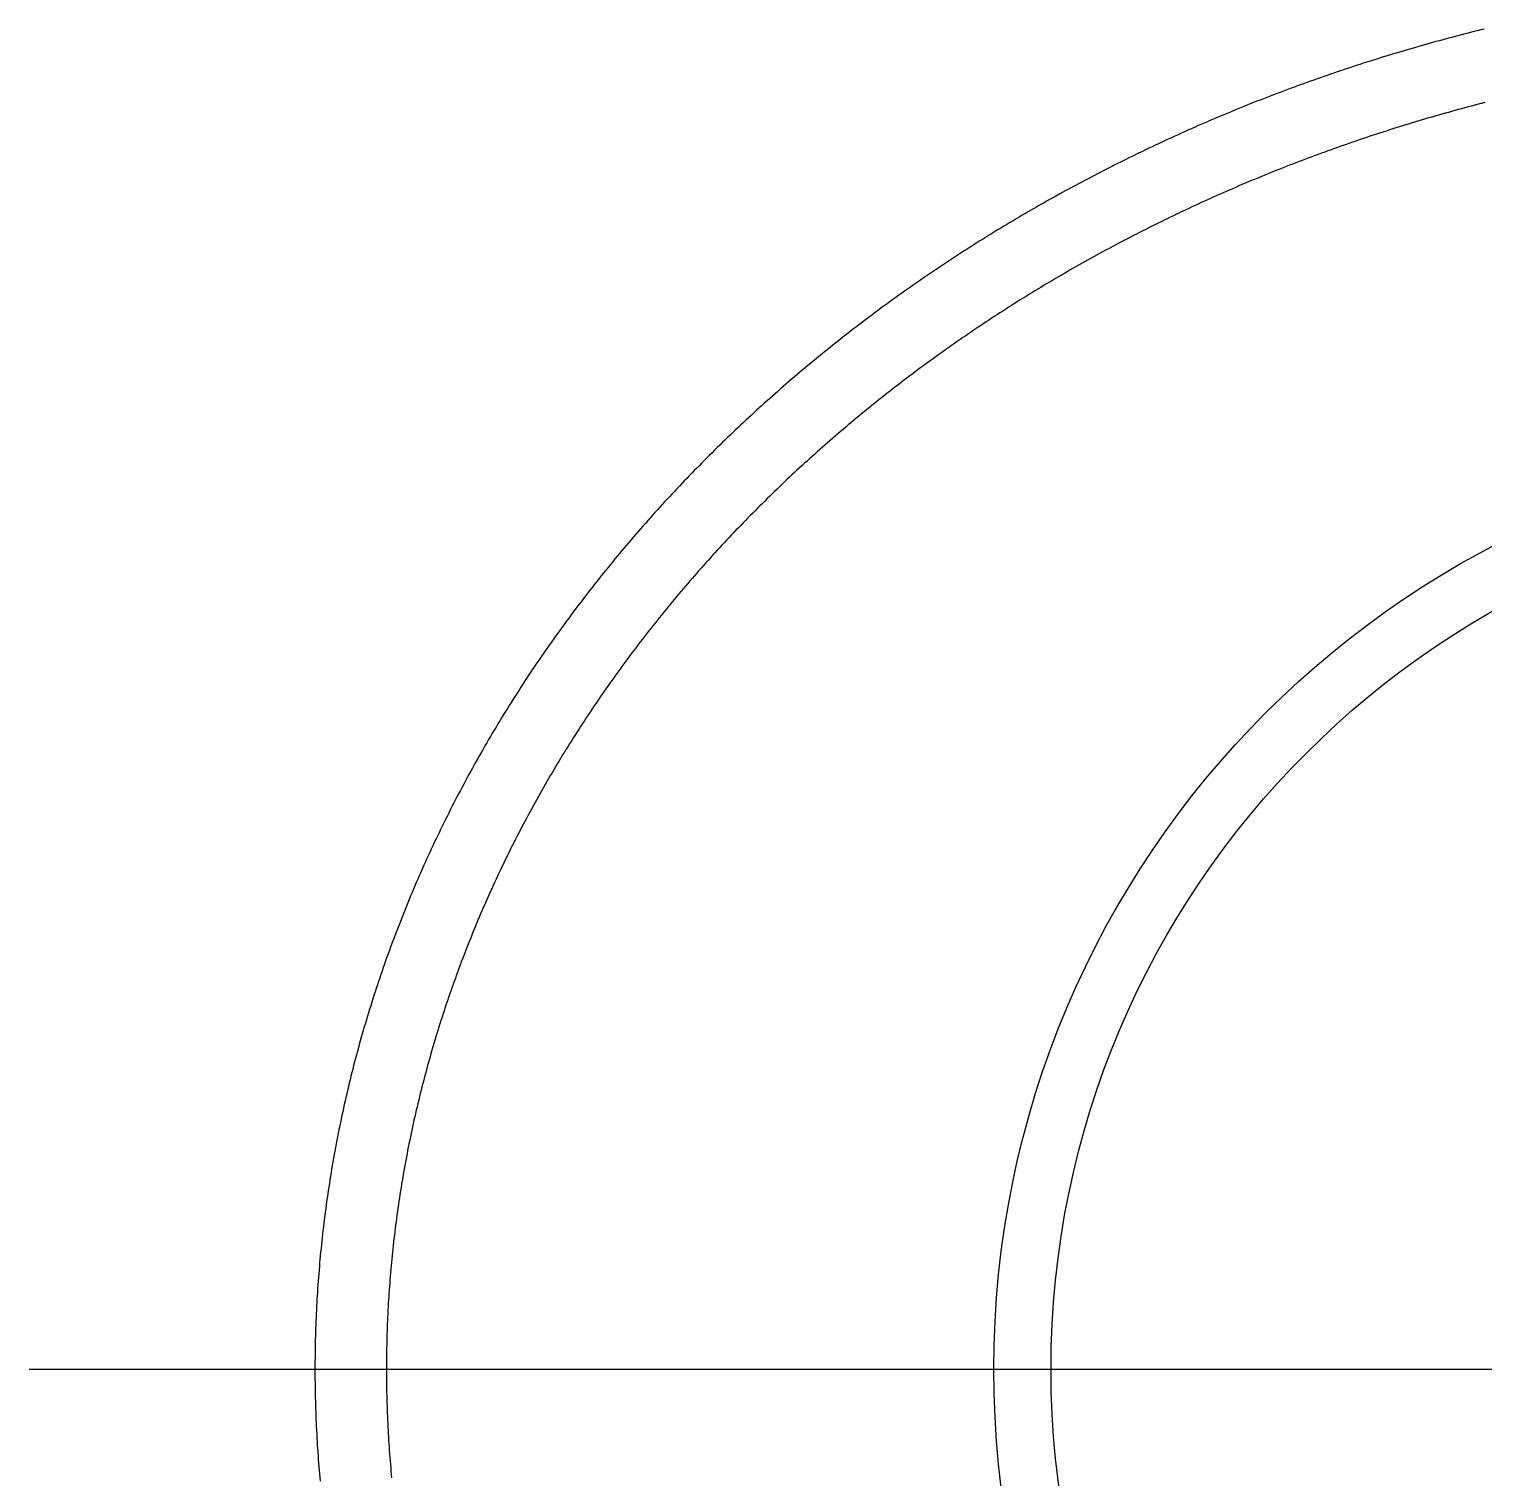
# Model space of a CAD drawing. Extents: x -10.3 to 82.1, y -16.9 to 72.8.
# Drawn here: x 55.56 to 65.74, y 60.14 to 70.28 of the extents above; entities that cross this region are included whole.
import ezdxf

# ---------------------------------------------------------------- set-up
doc = ezdxf.new("R2010")
doc.units = 0
doc.linetypes.add('CENTER', pattern=[50.8, 31.75, -6.35, 6.35, -6.35])
doc.layers.get('0').update_dxf_attribs({"linetype": 'CONTINUOUS'})
doc.layers.add('CENTER', color=1, linetype='CENTER')

msp = doc.modelspace()

# ---------------------------------------------------------------- linework, layer by layer
at = {"color": 7}
for points in [[(65.7445, 70.2801, 0), (65.7203, 70.2742, 0), (65.6962, 70.2682, 0), (65.672, 70.2621, 0), (65.6479, 70.256, 0), (65.6238, 70.2498, 0), (65.5996, 70.2436, 0), (65.5755, 70.2374, 0), (65.5514, 70.2311, 0), (65.5274, 70.2247, 0), (65.5033, 70.2183, 0), (65.4792, 70.2119, 0), (65.4552, 70.2054, 0), (65.4312, 70.1989, 0), (65.4071, 70.1923, 0), (65.3831, 70.1856, 0), (65.3591, 70.1789, 0), (65.3352, 70.1722, 0), (65.3112, 70.1654, 0), (65.2872, 70.1586, 0), (65.2633, 70.1517, 0), (65.2394, 70.1448, 0), (65.2155, 70.1378, 0), (65.1916, 70.1308, 0), (65.1677, 70.1238, 0), (65.1438, 70.1166, 0), (65.1199, 70.1095, 0), (65.0961, 70.1023, 0), (65.0722, 70.095, 0), (65.0484, 70.0877, 0), (65.0246, 70.0803, 0), (65.0008, 70.0729, 0), (64.9771, 70.0655, 0), (64.9533, 70.058, 0), (64.9295, 70.0504, 0), (64.9058, 70.0429, 0), (64.8821, 70.0352, 0), (64.8584, 70.0275, 0), (64.8347, 70.0198, 0), (64.811, 70.012, 0), (64.7874, 70.0042, 0), (64.7637, 69.9963, 0), (64.7401, 69.9884, 0), (64.7165, 69.9804, 0), (64.6929, 69.9724, 0), (64.6693, 69.9643, 0), (64.6457, 69.9562, 0), (64.6222, 69.948, 0), (64.5986, 69.9398, 0), (64.5751, 69.9315, 0), (64.5516, 69.9232, 0), (64.5281, 69.9148, 0), (64.5046, 69.9064, 0), (64.4812, 69.898, 0), (64.4577, 69.8895, 0), (64.4343, 69.8809, 0), (64.4109, 69.8723, 0), (64.3875, 69.8637, 0), (64.3641, 69.855, 0), (64.3407, 69.8462, 0), (64.3174, 69.8374, 0), (64.2941, 69.8286, 0), (64.2708, 69.8197, 0), (64.2475, 69.8107, 0), (64.2242, 69.8018, 0), (64.2009, 69.7927, 0), (64.1777, 69.7836, 0), (64.1544, 69.7745, 0), (64.1312, 69.7653, 0), (64.108, 69.7561, 0), (64.0849, 69.7468, 0), (64.0617, 69.7375, 0), (64.0386, 69.7281, 0), (64.0154, 69.7187, 0), (63.9923, 69.7092, 0), (63.9693, 69.6997, 0), (63.9462, 69.6902, 0), (63.9231, 69.6805, 0), (63.9001, 69.6709, 0), (63.8771, 69.6612, 0), (63.8541, 69.6514, 0), (63.8311, 69.6416, 0), (63.8082, 69.6317, 0), (63.7852, 69.6218, 0), (63.7623, 69.6119, 0), (63.7394, 69.6019, 0), (63.7165, 69.5918, 0), (63.6937, 69.5817, 0), (63.6708, 69.5716, 0), (63.648, 69.5614, 0), (63.6252, 69.5512, 0), (63.6024, 69.5409, 0), (63.5797, 69.5305, 0), (63.5569, 69.5201, 0), (63.5342, 69.5097, 0), (63.5115, 69.4992, 0), (63.4888, 69.4887, 0), (63.4662, 69.4781, 0), (63.4435, 69.4675, 0), (63.4209, 69.4568, 0), (63.3983, 69.4461, 0), (63.3757, 69.4353, 0), (63.3532, 69.4245, 0), (63.3307, 69.4136, 0), (63.3081, 69.4027, 0), (63.2856, 69.3917, 0), (63.2632, 69.3807, 0), (63.2407, 69.3696, 0), (63.2183, 69.3585, 0), (63.1959, 69.3473, 0), (63.1735, 69.3361, 0), (63.1511, 69.3249, 0), (63.1288, 69.3136, 0), (63.1065, 69.3022, 0), (63.0842, 69.2908, 0), (63.0619, 69.2793, 0), (63.0396, 69.2678, 0), (63.0174, 69.2563, 0), (62.9952, 69.2447, 0), (62.973, 69.233, 0), (62.9509, 69.2213, 0), (62.9287, 69.2096, 0), (62.9066, 69.1978, 0), (62.8845, 69.1859, 0), (62.8624, 69.174, 0), (62.8404, 69.1621, 0), (62.8184, 69.1501, 0), (62.7964, 69.1381, 0), (62.7744, 69.126, 0), (62.7524, 69.1139, 0), (62.7305, 69.1017, 0), (62.7086, 69.0894, 0), (62.6867, 69.0772, 0), (62.6649, 69.0648, 0), (62.6431, 69.0524, 0), (62.6213, 69.04, 0), (62.5995, 69.0275, 0), (62.5777, 69.015, 0), (62.556, 69.0024, 0), (62.5343, 68.9898, 0), (62.5126, 68.9772, 0), (62.491, 68.9644, 0), (62.4694, 68.9517, 0), (62.4478, 68.9389, 0), (62.4262, 68.926, 0), (62.4047, 68.9131, 0), (62.3832, 68.9001, 0), (62.3617, 68.8871, 0), (62.3402, 68.8741, 0), (62.3188, 68.861, 0), (62.2974, 68.8478, 0), (62.276, 68.8346, 0), (62.2547, 68.8214, 0), (62.2334, 68.8081, 0), (62.2121, 68.7948, 0), (62.1908, 68.7814, 0), (62.1696, 68.768, 0), (62.1484, 68.7545, 0), (62.1272, 68.7409, 0), (62.1061, 68.7274, 0), (62.085, 68.7137, 0), (62.0639, 68.7001, 0), (62.0428, 68.6864, 0), (62.0218, 68.6726, 0), (62.0008, 68.6588, 0), (61.9798, 68.6449, 0), (61.9589, 68.631, 0), (61.938, 68.6171, 0), (61.9171, 68.603, 0), (61.8963, 68.589, 0), (61.8755, 68.5749, 0), (61.8547, 68.5608, 0), (61.8339, 68.5466, 0), (61.8132, 68.5323, 0), (61.7925, 68.518, 0), (61.7719, 68.5037, 0), (61.7512, 68.4893, 0), (61.7307, 68.4749, 0), (61.7101, 68.4604, 0), (61.6896, 68.4459, 0), (61.6691, 68.4313, 0), (61.6486, 68.4167, 0), (61.6282, 68.4021, 0), (61.6078, 68.3874, 0), (61.5874, 68.3726, 0), (61.5671, 68.3578, 0), (61.5468, 68.343, 0), (61.5265, 68.3281, 0), (61.5063, 68.3131, 0), (61.4861, 68.2981, 0), (61.466, 68.2831, 0), (61.4458, 68.268, 0), (61.4257, 68.2529, 0), (61.4057, 68.2377, 0), (61.3857, 68.2225, 0), (61.3657, 68.2072, 0), (61.3457, 68.1919, 0), (61.3258, 68.1766, 0), (61.3059, 68.1612, 0), (61.2861, 68.1457, 0), (61.2663, 68.1302, 0), (61.2465, 68.1147, 0), (61.2267, 68.0991, 0), (61.207, 68.0835, 0), (61.1874, 68.0678, 0), (61.1677, 68.052, 0), (61.1481, 68.0363, 0), (61.1286, 68.0205, 0), (61.1091, 68.0046, 0), (61.0896, 67.9887, 0), (61.0701, 67.9727, 0), (61.0507, 67.9567, 0), (61.0313, 67.9407, 0), (61.012, 67.9246, 0), (60.9927, 67.9084, 0), (60.9734, 67.8923, 0), (60.9542, 67.876, 0), (60.935, 67.8598, 0), (60.9159, 67.8434, 0), (60.8968, 67.8271, 0), (60.8777, 67.8107, 0), (60.8587, 67.7942, 0), (60.8397, 67.7777, 0), (60.8207, 67.7612, 0), (60.8018, 67.7446, 0), (60.7829, 67.7279, 0), (60.7641, 67.7113, 0), (60.7453, 67.6945, 0), (60.7266, 67.6778, 0), (60.7078, 67.6609, 0), (60.6892, 67.6441, 0), (60.6705, 67.6272, 0), (60.6519, 67.6102, 0), (60.6334, 67.5932, 0), (60.6148, 67.5762, 0), (60.5964, 67.5591, 0), (60.5779, 67.542, 0), (60.5595, 67.5248, 0), (60.5412, 67.5076, 0), (60.5229, 67.4903, 0), (60.5046, 67.473, 0), (60.4864, 67.4557, 0), (60.4682, 67.4383, 0), (60.45, 67.4208, 0), (60.4319, 67.4034, 0), (60.4139, 67.3858, 0), (60.3959, 67.3683, 0), (60.3779, 67.3506, 0), (60.3599, 67.333, 0), (60.342, 67.3153, 0), (60.3242, 67.2975, 0), (60.3064, 67.2797, 0), (60.2886, 67.2619, 0), (60.2709, 67.244, 0), (60.2532, 67.2261, 0), (60.2356, 67.2081, 0), (60.218, 67.1901, 0), (60.2005, 67.1721, 0), (60.183, 67.154, 0), (60.1655, 67.1358, 0), (60.1481, 67.1176, 0), (60.1307, 67.0994, 0), (60.1134, 67.0811, 0), (60.0961, 67.0628, 0), (60.0789, 67.0445, 0), (60.0617, 67.0261, 0), (60.0445, 67.0076, 0), (60.0274, 66.9891, 0), (60.0104, 66.9706, 0), (59.9934, 66.952, 0), (59.9764, 66.9334, 0), (59.9595, 66.9147, 0), (59.9426, 66.896, 0), (59.9258, 66.8773, 0), (59.909, 66.8585, 0), (59.8923, 66.8397, 0), (59.8756, 66.8208, 0), (59.8589, 66.8019, 0), (59.8423, 66.7829, 0), (59.8258, 66.7639, 0), (59.8093, 66.7449, 0), (59.7928, 66.7258, 0), (59.7764, 66.7066, 0), (59.76, 66.6875, 0), (59.7437, 66.6682, 0), (59.7275, 66.649, 0), (59.7112, 66.6297, 0), (59.6951, 66.6103, 0), (59.6789, 66.5909, 0), (59.6629, 66.5715, 0), (59.6468, 66.552, 0), (59.6309, 66.5325, 0), (59.6149, 66.513, 0), (59.599, 66.4934, 0), (59.5832, 66.4737, 0), (59.5674, 66.454, 0), (59.5517, 66.4343, 0), (59.536, 66.4145, 0), (59.5204, 66.3947, 0), (59.5048, 66.3749, 0), (59.4892, 66.355, 0), (59.4738, 66.335, 0), (59.4583, 66.3151, 0), (59.4429, 66.295, 0), (59.4276, 66.275, 0), (59.4123, 66.2549, 0), (59.3971, 66.2347, 0), (59.3819, 66.2145, 0), (59.3667, 66.1943, 0), (59.3517, 66.174, 0), (59.3366, 66.1537, 0), (59.3216, 66.1334, 0), (59.3067, 66.113, 0), (59.2918, 66.0925, 0), (59.277, 66.072, 0), (59.2622, 66.0515, 0), (59.2475, 66.031, 0), (59.2328, 66.0103, 0), (59.2182, 65.9897, 0), (59.2036, 65.969, 0), (59.1891, 65.9483, 0), (59.1747, 65.9275, 0), (59.1603, 65.9067, 0), (59.1459, 65.8859, 0), (59.1316, 65.865, 0), (59.1173, 65.844, 0), (59.1031, 65.823, 0), (59.089, 65.802, 0), (59.0749, 65.781, 0), (59.0609, 65.7599, 0), (59.0469, 65.7387, 0), (59.033, 65.7176, 0), (59.0191, 65.6963, 0), (59.0053, 65.6751, 0), (58.9915, 65.6538, 0), (58.9778, 65.6324, 0), (58.9641, 65.611, 0), (58.9505, 65.5896, 0), (58.937, 65.5681, 0), (58.9235, 65.5466, 0), (58.91, 65.5251, 0), (58.8967, 65.5035, 0), (58.8833, 65.4819, 0), (58.8701, 65.4602, 0), (58.8569, 65.4385, 0), (58.8437, 65.4168, 0), (58.8306, 65.395, 0), (58.8176, 65.3731, 0), (58.8046, 65.3513, 0), (58.7917, 65.3294, 0), (58.7788, 65.3074, 0), (58.766, 65.2855, 0), (58.7532, 65.2635, 0), (58.7405, 65.2414, 0), (58.7279, 65.2193, 0), (58.7153, 65.1972, 0), (58.7028, 65.175, 0), (58.6904, 65.1528, 0), (58.678, 65.1306, 0), (58.6656, 65.1083, 0), (58.6534, 65.086, 0), (58.6411, 65.0636, 0), (58.629, 65.0413, 0), (58.6169, 65.0188, 0), (58.6049, 64.9964, 0), (58.5929, 64.9739, 0), (58.581, 64.9513, 0), (58.5691, 64.9288, 0), (58.5573, 64.9062, 0), (58.5456, 64.8836, 0), (58.5339, 64.8609, 0), (58.5223, 64.8382, 0), (58.5108, 64.8154, 0), (58.4993, 64.7927, 0), (58.4879, 64.7699, 0), (58.4765, 64.747, 0), (58.4652, 64.7242, 0), (58.454, 64.7012, 0), (58.4428, 64.6783, 0), (58.4317, 64.6553, 0), (58.4207, 64.6323, 0), (58.4097, 64.6093, 0), (58.3988, 64.5862, 0), (58.3879, 64.5631, 0), (58.3771, 64.54, 0), (58.3664, 64.5168, 0), (58.3558, 64.4936, 0), (58.3452, 64.4704, 0), (58.3347, 64.4471, 0), (58.3242, 64.4238, 0), (58.3138, 64.4005, 0), (58.3035, 64.3771, 0), (58.2932, 64.3537, 0), (58.283, 64.3303, 0), (58.2729, 64.3069, 0), (58.2628, 64.2834, 0), (58.2528, 64.2599, 0), (58.2429, 64.2363, 0), (58.233, 64.2128, 0), (58.2232, 64.1892, 0), (58.2135, 64.1655, 0), (58.2038, 64.1419, 0), (58.1942, 64.1182, 0), (58.1847, 64.0945, 0), (58.1752, 64.0708, 0), (58.1658, 64.047, 0), (58.1565, 64.0232, 0), (58.1473, 63.9994, 0), (58.1381, 63.9755, 0), (58.1289, 63.9516, 0), (58.1199, 63.9277, 0), (58.1109, 63.9038, 0), (58.102, 63.8798, 0), (58.0932, 63.8558, 0), (58.0844, 63.8318, 0), (58.0757, 63.8078, 0), (58.0671, 63.7837, 0), (58.0585, 63.7596, 0), (58.05, 63.7355, 0), (58.0416, 63.7114, 0), (58.0332, 63.6872, 0), (58.0249, 63.663, 0), (58.0167, 63.6388, 0), (58.0086, 63.6146, 0), (58.0005, 63.5903, 0), (57.9925, 63.566, 0), (57.9846, 63.5417, 0), (57.9767, 63.5174, 0), (57.9689, 63.493, 0), (57.9612, 63.4687, 0), (57.9536, 63.4443, 0), (57.946, 63.4198, 0), (57.9385, 63.3954, 0), (57.931, 63.3709, 0), (57.9237, 63.3464, 0), (57.9164, 63.3219, 0), (57.9092, 63.2974, 0), (57.902, 63.2729, 0), (57.895, 63.2483, 0), (57.8879, 63.2237, 0), (57.881, 63.1991, 0), (57.8742, 63.1745, 0), (57.8674, 63.1498, 0), (57.8607, 63.1252, 0), (57.854, 63.1005, 0), (57.8475, 63.0758, 0), (57.841, 63.0511, 0), (57.8345, 63.0263, 0), (57.8282, 63.0016, 0), (57.8219, 62.9768, 0), (57.8157, 62.952, 0), (57.8096, 62.9272, 0), (57.8035, 62.9023, 0), (57.7976, 62.8775, 0), (57.7917, 62.8526, 0), (57.7858, 62.8278, 0), (57.7801, 62.8029, 0), (57.7744, 62.778, 0), (57.7688, 62.753, 0), (57.7632, 62.7281, 0), (57.7578, 62.7031, 0), (57.7524, 62.6782, 0), (57.7471, 62.6532, 0), (57.7418, 62.6282, 0), (57.7367, 62.6032, 0), (57.7316, 62.5781, 0), (57.7266, 62.5531, 0), (57.7217, 62.528, 0), (57.7168, 62.503, 0), (57.712, 62.4779, 0), (57.7073, 62.4528, 0), (57.7027, 62.4277, 0), (57.6981, 62.4025, 0), (57.6936, 62.3774, 0), (57.6892, 62.3523, 0), (57.6849, 62.3271, 0), (57.6806, 62.3019, 0), (57.6765, 62.2768, 0), (57.6723, 62.2516, 0), (57.6683, 62.2264, 0), (57.6644, 62.2012, 0), (57.6605, 62.1759, 0), (57.6567, 62.1507, 0), (57.653, 62.1255, 0), (57.6493, 62.1002, 0), (57.6457, 62.075, 0), (57.6422, 62.0497, 0), (57.6388, 62.0244, 0), (57.6355, 61.9991, 0), (57.6322, 61.9738, 0), (57.629, 61.9485, 0), (57.6259, 61.9232, 0), (57.6228, 61.8979, 0), (57.6199, 61.8726, 0), (57.617, 61.8472, 0), (57.6142, 61.8219, 0), (57.6114, 61.7965, 0), (57.6087, 61.7712, 0), (57.6062, 61.7458, 0), (57.6037, 61.7204, 0), (57.6012, 61.6951, 0), (57.5989, 61.6697, 0), (57.5966, 61.6443, 0), (57.5944, 61.6189, 0), (57.5922, 61.5935, 0), (57.5902, 61.5681, 0), (57.5882, 61.5427, 0), (57.5863, 61.5173, 0), (57.5845, 61.4918, 0), (57.5827, 61.4664, 0), (57.5811, 61.441, 0), (57.5795, 61.4155, 0), (57.578, 61.3901, 0), (57.5765, 61.3647, 0), (57.5752, 61.3392, 0), (57.5739, 61.3138, 0), (57.5727, 61.2883, 0), (57.5715, 61.2629, 0), (57.5705, 61.2374, 0), (57.5695, 61.212, 0), (57.5686, 61.1865, 0), (57.5678, 61.161, 0), (57.567, 61.1356, 0), (57.5663, 61.1101, 0), (57.5657, 61.0846, 0), (57.5652, 61.0592, 0), (57.5648, 61.0337, 0), (57.5644, 61.0082, 0), (57.5641, 60.9828, 0), (57.5639, 60.9573, 0), (57.5638, 60.9318, 0), (57.5637, 60.9064, 0), (57.5637, 60.8809, 0), (57.5638, 60.8554, 0), (57.564, 60.83, 0), (57.5643, 60.8045, 0), (57.5646, 60.779, 0), (57.565, 60.7535, 0), (57.5655, 60.7281, 0), (57.566, 60.7026, 0), (57.5666, 60.6771, 0), (57.5674, 60.6517, 0), (57.5681, 60.6262, 0), (57.569, 60.6007, 0), (57.5699, 60.5753, 0), (57.571, 60.5498, 0), (57.5721, 60.5244, 0), (57.5732, 60.4989, 0), (57.5745, 60.4734, 0), (57.5758, 60.448, 0), (57.5772, 60.4225, 0), (57.5787, 60.3971, 0), (57.5802, 60.3716, 0), (57.5819, 60.3462, 0), (57.5836, 60.3207, 0), (57.5854, 60.2953, 0), (57.5872, 60.2698, 0), (57.5892, 60.2444, 0), (57.5912, 60.2189, 0), (57.5933, 60.1935, 0), (57.5954, 60.168, 0), (57.5977, 60.1426, 0), (57.6, 60.1172, 0)], [(65.7479, 69.7655, 0), (65.7247, 69.7595, 0), (65.7016, 69.7535, 0), (65.6784, 69.7475, 0), (65.6553, 69.7414, 0), (65.6322, 69.7352, 0), (65.6091, 69.729, 0), (65.586, 69.7228, 0), (65.5629, 69.7165, 0), (65.5399, 69.7102, 0), (65.5168, 69.7038, 0), (65.4938, 69.6974, 0), (65.4708, 69.691, 0), (65.4478, 69.6844, 0), (65.4248, 69.6779, 0), (65.4018, 69.6713, 0), (65.3788, 69.6646, 0), (65.3559, 69.658, 0), (65.3329, 69.6512, 0), (65.31, 69.6444, 0), (65.2871, 69.6376, 0), (65.2642, 69.6307, 0), (65.2413, 69.6238, 0), (65.2184, 69.6168, 0), (65.1955, 69.6098, 0), (65.1727, 69.6028, 0), (65.1498, 69.5957, 0), (65.127, 69.5885, 0), (65.1042, 69.5813, 0), (65.0814, 69.5741, 0), (65.0586, 69.5668, 0), (65.0359, 69.5595, 0), (65.0131, 69.5521, 0), (64.9904, 69.5446, 0), (64.9677, 69.5372, 0), (64.945, 69.5297, 0), (64.9223, 69.5221, 0), (64.8996, 69.5145, 0), (64.877, 69.5068, 0), (64.8543, 69.4991, 0), (64.8317, 69.4914, 0), (64.8091, 69.4836, 0), (64.7865, 69.4758, 0), (64.7639, 69.4679, 0), (64.7413, 69.4599, 0), (64.7188, 69.452, 0), (64.6962, 69.4439, 0), (64.6737, 69.4359, 0), (64.6512, 69.4278, 0), (64.6287, 69.4196, 0), (64.6062, 69.4114, 0), (64.5838, 69.4032, 0), (64.5614, 69.3949, 0), (64.5389, 69.3865, 0), (64.5165, 69.3781, 0), (64.4941, 69.3697, 0), (64.4718, 69.3612, 0), (64.4494, 69.3527, 0), (64.4271, 69.3441, 0), (64.4047, 69.3355, 0), (64.3824, 69.3268, 0), (64.3601, 69.3181, 0), (64.3379, 69.3094, 0), (64.3156, 69.3006, 0), (64.2934, 69.2917, 0), (64.2712, 69.2828, 0), (64.249, 69.2739, 0), (64.2268, 69.2649, 0), (64.2046, 69.2559, 0), (64.1825, 69.2468, 0), (64.1603, 69.2377, 0), (64.1382, 69.2285, 0), (64.1161, 69.2193, 0), (64.094, 69.21, 0), (64.072, 69.2007, 0), (64.0499, 69.1913, 0), (64.0279, 69.1819, 0), (64.0059, 69.1725, 0), (63.9839, 69.163, 0), (63.962, 69.1535, 0), (63.94, 69.1439, 0), (63.9181, 69.1343, 0), (63.8962, 69.1246, 0), (63.8743, 69.1149, 0), (63.8524, 69.1051, 0), (63.8306, 69.0953, 0), (63.8088, 69.0854, 0), (63.787, 69.0755, 0), (63.7652, 69.0656, 0), (63.7434, 69.0556, 0), (63.7216, 69.0455, 0), (63.6999, 69.0354, 0), (63.6782, 69.0253, 0), (63.6565, 69.0151, 0), (63.6349, 69.0049, 0), (63.6132, 68.9946, 0), (63.5916, 68.9843, 0), (63.57, 68.9739, 0), (63.5484, 68.9635, 0), (63.5268, 68.953, 0), (63.5053, 68.9425, 0), (63.4838, 68.932, 0), (63.4623, 68.9214, 0), (63.4408, 68.9107, 0), (63.4193, 68.9, 0), (63.3979, 68.8893, 0), (63.3765, 68.8785, 0), (63.3551, 68.8677, 0), (63.3337, 68.8568, 0), (63.3124, 68.8459, 0), (63.291, 68.8349, 0), (63.2697, 68.8239, 0), (63.2484, 68.8129, 0), (63.2272, 68.8017, 0), (63.2059, 68.7906, 0), (63.1847, 68.7794, 0), (63.1635, 68.7682, 0), (63.1424, 68.7569, 0), (63.1212, 68.7455, 0), (63.1001, 68.7341, 0), (63.079, 68.7227, 0), (63.0579, 68.7112, 0), (63.0369, 68.6997, 0), (63.0158, 68.6881, 0), (62.9948, 68.6765, 0), (62.9738, 68.6649, 0), (62.9529, 68.6532, 0), (62.932, 68.6414, 0), (62.9111, 68.6296, 0), (62.8902, 68.6178, 0), (62.8693, 68.6059, 0), (62.8485, 68.594, 0), (62.8277, 68.582, 0), (62.8069, 68.57, 0), (62.7861, 68.5579, 0), (62.7654, 68.5458, 0), (62.7447, 68.5336, 0), (62.724, 68.5214, 0), (62.7034, 68.5091, 0), (62.6828, 68.4968, 0), (62.6622, 68.4845, 0), (62.6416, 68.4721, 0), (62.621, 68.4597, 0), (62.6005, 68.4472, 0), (62.58, 68.4347, 0), (62.5596, 68.4221, 0), (62.5391, 68.4095, 0), (62.5187, 68.3968, 0), (62.4984, 68.3841, 0), (62.478, 68.3714, 0), (62.4577, 68.3586, 0), (62.4374, 68.3457, 0), (62.4171, 68.3328, 0), (62.3969, 68.3199, 0), (62.3767, 68.3069, 0), (62.3565, 68.2939, 0), (62.3364, 68.2808, 0), (62.3162, 68.2677, 0), (62.2961, 68.2546, 0), (62.2761, 68.2414, 0), (62.2561, 68.2281, 0), (62.2361, 68.2149, 0), (62.2161, 68.2015, 0), (62.1961, 68.1881, 0), (62.1762, 68.1747, 0), (62.1563, 68.1612, 0), (62.1365, 68.1477, 0), (62.1167, 68.1342, 0), (62.0969, 68.1206, 0), (62.0771, 68.1069, 0), (62.0574, 68.0932, 0), (62.0377, 68.0795, 0), (62.018, 68.0657, 0), (61.9984, 68.0519, 0), (61.9788, 68.0381, 0), (61.9592, 68.0241, 0), (61.9397, 68.0102, 0), (61.9202, 67.9962, 0), (61.9007, 67.9822, 0), (61.8813, 67.9681, 0), (61.8619, 67.9539, 0), (61.8425, 67.9398, 0), (61.8231, 67.9255, 0), (61.8038, 67.9113, 0), (61.7846, 67.897, 0), (61.7653, 67.8826, 0), (61.7461, 67.8682, 0), (61.7269, 67.8538, 0), (61.7078, 67.8393, 0), (61.6887, 67.8248, 0), (61.6696, 67.8102, 0), (61.6506, 67.7956, 0), (61.6316, 67.781, 0), (61.6126, 67.7663, 0), (61.5937, 67.7515, 0), (61.5748, 67.7367, 0), (61.5559, 67.7219, 0), (61.5371, 67.707, 0), (61.5183, 67.6921, 0), (61.4995, 67.6772, 0), (61.4808, 67.6622, 0), (61.4621, 67.6471, 0), (61.4434, 67.6321, 0), (61.4248, 67.6169, 0), (61.4063, 67.6018, 0), (61.3877, 67.5865, 0), (61.3692, 67.5713, 0), (61.3507, 67.556, 0), (61.3323, 67.5406, 0), (61.3139, 67.5253, 0), (61.2955, 67.5098, 0), (61.2772, 67.4944, 0), (61.2589, 67.4788, 0), (61.2407, 67.4633, 0), (61.2225, 67.4477, 0), (61.2043, 67.4321, 0), (61.1861, 67.4164, 0), (61.1681, 67.4006, 0), (61.15, 67.3849, 0), (61.132, 67.3691, 0), (61.114, 67.3532, 0), (61.096, 67.3373, 0), (61.0781, 67.3214, 0), (61.0603, 67.3054, 0), (61.0424, 67.2894, 0), (61.0246, 67.2733, 0), (61.0069, 67.2572, 0), (60.9892, 67.2411, 0), (60.9715, 67.2249, 0), (60.9539, 67.2087, 0), (60.9363, 67.1924, 0), (60.9187, 67.1761, 0), (60.9012, 67.1597, 0), (60.8837, 67.1434, 0), (60.8663, 67.1269, 0), (60.8489, 67.1104, 0), (60.8315, 67.0939, 0), (60.8142, 67.0774, 0), (60.7969, 67.0608, 0), (60.7797, 67.0441, 0), (60.7625, 67.0274, 0), (60.7454, 67.0107, 0), (60.7283, 66.9939, 0), (60.7112, 66.9771, 0), (60.6942, 66.9603, 0), (60.6772, 66.9434, 0), (60.6602, 66.9265, 0), (60.6433, 66.9095, 0), (60.6265, 66.8925, 0), (60.6096, 66.8754, 0), (60.5929, 66.8583, 0), (60.5761, 66.8412, 0), (60.5594, 66.824, 0), (60.5428, 66.8068, 0), (60.5262, 66.7896, 0), (60.5096, 66.7723, 0), (60.4931, 66.7549, 0), (60.4766, 66.7376, 0), (60.4602, 66.7201, 0), (60.4438, 66.7027, 0), (60.4275, 66.6852, 0), (60.4112, 66.6677, 0), (60.3949, 66.6501, 0), (60.3787, 66.6325, 0), (60.3625, 66.6148, 0), (60.3464, 66.5971, 0), (60.3303, 66.5794, 0), (60.3143, 66.5616, 0), (60.2983, 66.5438, 0), (60.2823, 66.5259, 0), (60.2664, 66.508, 0), (60.2506, 66.4901, 0), (60.2347, 66.4721, 0), (60.219, 66.4541, 0), (60.2033, 66.436, 0), (60.1876, 66.4179, 0), (60.1719, 66.3998, 0), (60.1564, 66.3816, 0), (60.1408, 66.3634, 0), (60.1253, 66.3451, 0), (60.1099, 66.3269, 0), (60.0945, 66.3085, 0), (60.0791, 66.2901, 0), (60.0638, 66.2717, 0), (60.0485, 66.2533, 0), (60.0333, 66.2348, 0), (60.0181, 66.2163, 0), (60.003, 66.1977, 0), (59.9879, 66.1791, 0), (59.9729, 66.1604, 0), (59.9579, 66.1418, 0), (59.943, 66.123, 0), (59.9281, 66.1043, 0), (59.9133, 66.0855, 0), (59.8985, 66.0666, 0), (59.8837, 66.0477, 0), (59.869, 66.0288, 0), (59.8544, 66.0099, 0), (59.8398, 65.9909, 0), (59.8252, 65.9718, 0), (59.8107, 65.9528, 0), (59.7963, 65.9336, 0), (59.7819, 65.9145, 0), (59.7675, 65.8953, 0), (59.7532, 65.8761, 0), (59.7389, 65.8568, 0), (59.7247, 65.8375, 0), (59.7106, 65.8181, 0), (59.6964, 65.7988, 0), (59.6824, 65.7793, 0), (59.6684, 65.7599, 0), (59.6544, 65.7404, 0), (59.6405, 65.7209, 0), (59.6266, 65.7013, 0), (59.6128, 65.6817, 0), (59.5991, 65.662, 0), (59.5854, 65.6423, 0), (59.5717, 65.6226, 0), (59.5581, 65.6028, 0), (59.5445, 65.583, 0), (59.531, 65.5632, 0), (59.5176, 65.5433, 0), (59.5042, 65.5234, 0), (59.4908, 65.5035, 0), (59.4775, 65.4835, 0), (59.4643, 65.4634, 0), (59.4511, 65.4434, 0), (59.4379, 65.4233, 0), (59.4248, 65.4031, 0), (59.4118, 65.3829, 0), (59.3988, 65.3627, 0), (59.3859, 65.3425, 0), (59.373, 65.3222, 0), (59.3602, 65.3018, 0), (59.3474, 65.2815, 0), (59.3347, 65.2611, 0), (59.322, 65.2406, 0), (59.3094, 65.2202, 0), (59.2968, 65.1997, 0), (59.2843, 65.1791, 0), (59.2719, 65.1585, 0), (59.2595, 65.1379, 0), (59.2471, 65.1172, 0), (59.2348, 65.0965, 0), (59.2226, 65.0758, 0), (59.2104, 65.0551, 0), (59.1983, 65.0343, 0), (59.1862, 65.0134, 0), (59.1742, 64.9926, 0), (59.1623, 64.9717, 0), (59.1504, 64.9507, 0), (59.1385, 64.9298, 0), (59.1268, 64.9087, 0), (59.115, 64.8877, 0), (59.1034, 64.8666, 0), (59.0917, 64.8455, 0), (59.0802, 64.8244, 0), (59.0687, 64.8032, 0), (59.0573, 64.782, 0), (59.0459, 64.7608, 0), (59.0345, 64.7395, 0), (59.0233, 64.7182, 0), (59.0121, 64.6969, 0), (59.0009, 64.6755, 0), (58.9898, 64.6541, 0), (58.9788, 64.6327, 0), (58.9678, 64.6112, 0), (58.9569, 64.5897, 0), (58.9461, 64.5682, 0), (58.9353, 64.5466, 0), (58.9245, 64.525, 0), (58.9139, 64.5034, 0), (58.9032, 64.4818, 0), (58.8927, 64.4601, 0), (58.8822, 64.4384, 0), (58.8718, 64.4167, 0), (58.8614, 64.3949, 0), (58.8511, 64.3731, 0), (58.8408, 64.3513, 0), (58.8306, 64.3294, 0), (58.8205, 64.3075, 0), (58.8104, 64.2856, 0), (58.8004, 64.2636, 0), (58.7905, 64.2417, 0), (58.7806, 64.2197, 0), (58.7708, 64.1976, 0), (58.761, 64.1756, 0), (58.7514, 64.1535, 0), (58.7417, 64.1314, 0), (58.7322, 64.1092, 0), (58.7226, 64.0871, 0), (58.7132, 64.0649, 0), (58.7038, 64.0427, 0), (58.6945, 64.0204, 0), (58.6853, 63.9981, 0), (58.6761, 63.9758, 0), (58.667, 63.9535, 0), (58.6579, 63.9311, 0), (58.6489, 63.9087, 0), (58.64, 63.8863, 0), (58.6311, 63.8639, 0), (58.6223, 63.8414, 0), (58.6136, 63.819, 0), (58.6049, 63.7964, 0), (58.5963, 63.7739, 0), (58.5878, 63.7514, 0), (58.5793, 63.7288, 0), (58.5709, 63.7062, 0), (58.5625, 63.6835, 0), (58.5543, 63.6609, 0), (58.5461, 63.6382, 0), (58.5379, 63.6155, 0), (58.5298, 63.5928, 0), (58.5218, 63.57, 0), (58.5139, 63.5473, 0), (58.506, 63.5245, 0), (58.4982, 63.5017, 0), (58.4904, 63.4788, 0), (58.4828, 63.456, 0), (58.4751, 63.4331, 0), (58.4676, 63.4102, 0), (58.4601, 63.3873, 0), (58.4527, 63.3643, 0), (58.4454, 63.3414, 0), (58.4381, 63.3184, 0), (58.4309, 63.2954, 0), (58.4237, 63.2724, 0), (58.4167, 63.2493, 0), (58.4096, 63.2263, 0), (58.4027, 63.2032, 0), (58.3958, 63.1801, 0), (58.389, 63.157, 0), (58.3823, 63.1338, 0), (58.3756, 63.1107, 0), (58.369, 63.0875, 0), (58.3625, 63.0643, 0), (58.356, 63.0411, 0), (58.3496, 63.0179, 0), (58.3433, 62.9946, 0), (58.3371, 62.9714, 0), (58.3309, 62.9481, 0), (58.3248, 62.9248, 0), (58.3187, 62.9015, 0), (58.3127, 62.8782, 0), (58.3068, 62.8548, 0), (58.301, 62.8315, 0), (58.2952, 62.8081, 0), (58.2895, 62.7847, 0), (58.2839, 62.7613, 0), (58.2783, 62.7379, 0), (58.2728, 62.7144, 0), (58.2674, 62.691, 0), (58.262, 62.6675, 0), (58.2567, 62.644, 0), (58.2515, 62.6205, 0), (58.2464, 62.597, 0), (58.2413, 62.5735, 0), (58.2363, 62.55, 0), (58.2314, 62.5264, 0), (58.2265, 62.5029, 0), (58.2217, 62.4793, 0), (58.217, 62.4557, 0), (58.2124, 62.4321, 0), (58.2078, 62.4085, 0), (58.2033, 62.3849, 0), (58.1989, 62.3613, 0), (58.1945, 62.3376, 0), (58.1902, 62.314, 0), (58.186, 62.2903, 0), (58.1818, 62.2666, 0), (58.1778, 62.243, 0), (58.1737, 62.2193, 0), (58.1698, 62.1956, 0), (58.1659, 62.1719, 0), (58.1622, 62.1481, 0), (58.1584, 62.1244, 0), (58.1548, 62.1007, 0), (58.1512, 62.0769, 0), (58.1477, 62.0531, 0), (58.1443, 62.0294, 0), (58.1409, 62.0056, 0), (58.1376, 61.9818, 0), (58.1344, 61.958, 0), (58.1312, 61.9342, 0), (58.1281, 61.9104, 0), (58.1251, 61.8866, 0), (58.1222, 61.8628, 0), (58.1193, 61.8389, 0), (58.1165, 61.8151, 0), (58.1138, 61.7913, 0), (58.1112, 61.7674, 0), (58.1086, 61.7436, 0), (58.1061, 61.7197, 0), (58.1037, 61.6958, 0), (58.1013, 61.6719, 0), (58.099, 61.6481, 0), (58.0968, 61.6242, 0), (58.0946, 61.6003, 0), (58.0926, 61.5764, 0), (58.0906, 61.5525, 0), (58.0886, 61.5286, 0), (58.0868, 61.5047, 0), (58.085, 61.4808, 0), (58.0833, 61.4568, 0), (58.0816, 61.4329, 0), (58.08, 61.409, 0), (58.0785, 61.3851, 0), (58.0771, 61.3611, 0), (58.0758, 61.3372, 0), (58.0745, 61.3132, 0), (58.0733, 61.2893, 0), (58.0721, 61.2654, 0), (58.0711, 61.2414, 0), (58.0701, 61.2175, 0), (58.0691, 61.1935, 0), (58.0683, 61.1696, 0), (58.0675, 61.1456, 0), (58.0668, 61.1216, 0), (58.0662, 61.0977, 0), (58.0656, 61.0737, 0), (58.0651, 61.0498, 0), (58.0647, 61.0258, 0), (58.0644, 61.0018, 0), (58.0641, 60.9779, 0), (58.0639, 60.9539, 0), (58.0638, 60.93, 0), (58.0637, 60.906, 0), (58.0637, 60.882, 0), (58.0638, 60.8581, 0), (58.064, 60.8341, 0), (58.0642, 60.8101, 0), (58.0645, 60.7862, 0), (58.0649, 60.7622, 0), (58.0654, 60.7383, 0), (58.0659, 60.7143, 0), (58.0665, 60.6903, 0), (58.0671, 60.6664, 0), (58.0679, 60.6424, 0), (58.0687, 60.6184, 0), (58.0696, 60.5945, 0), (58.0705, 60.5705, 0), (58.0716, 60.5466, 0), (58.0727, 60.5226, 0), (58.0738, 60.4987, 0), (58.0751, 60.4747, 0), (58.0764, 60.4508, 0), (58.0778, 60.4268, 0), (58.0793, 60.4029, 0), (58.0808, 60.3789, 0), (58.0824, 60.355, 0), (58.0841, 60.331, 0), (58.0858, 60.3071, 0), (58.0877, 60.2831, 0), (58.0896, 60.2592, 0), (58.0915, 60.2353, 0), (58.0936, 60.2113, 0), (58.0957, 60.1874, 0), (58.0979, 60.1634, 0), (58.1001, 60.1395, 0)]]:
    msp.add_polyline3d(points, dxfattribs=at)
at = {"color": 7, "linetype": 'CONTINUOUS'}
for radius in [6.5, 6.1]:
    msp.add_circle((68.8137, 60.9), radius, dxfattribs=at)
at = {"layer": 'CENTER', "color": 1, "linetype": 'CENTER'}
msp.add_line((55.5637, 60.9), (82.0637, 60.9), dxfattribs=at)

doc.saveas('drawing.dxf')
